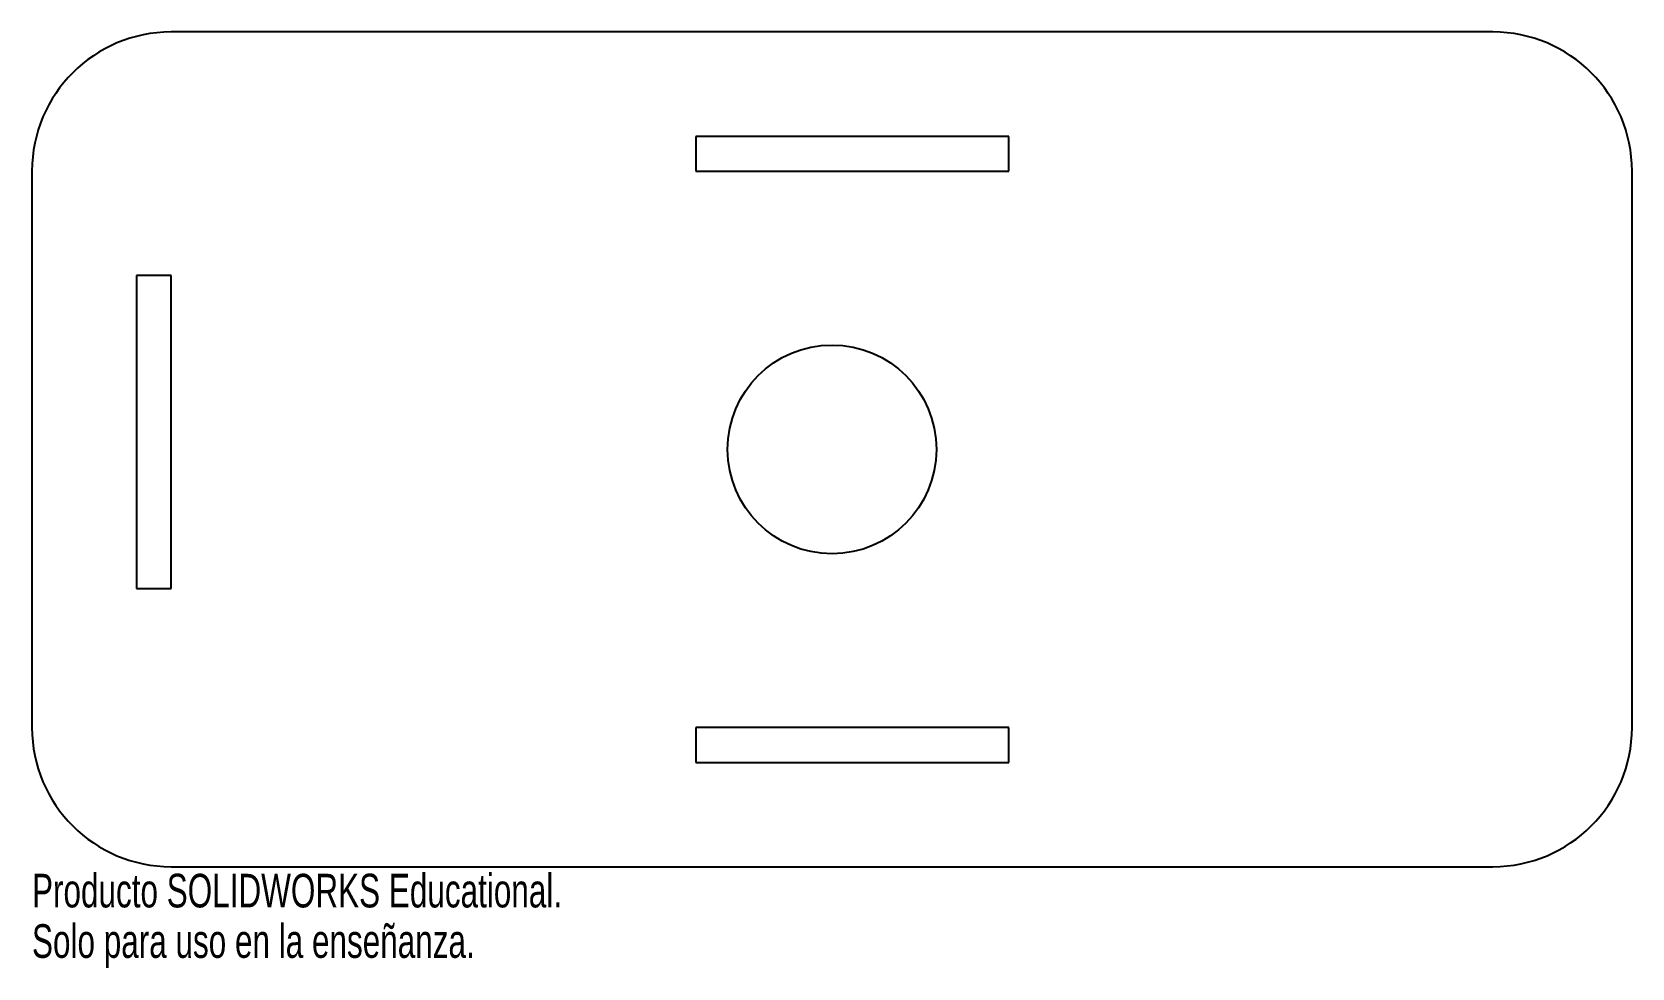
# Model space of a CAD drawing. Header units: millimetres. Extents: x 0 to 230, y -15 to 120.
import ezdxf

# ---------------------------------------------------------------- set-up
doc = ezdxf.new("R2010")
doc.units = ezdxf.units.MM
doc.styles.add('SLDTEXTSTYLE0', font='TXT', dxfattribs={"width": 0.7})

msp = doc.modelspace()

# ---------------------------------------------------------------- linework, layer by layer
at = {"color": 7, "linetype": 'Continuous', "lineweight": 25}
for p, q in [((210, 120), (20, 120)), ((95.41, 105), (95.41, 100)), ((140.41, 105), (95.41, 105)), ((140.41, 100), (140.41, 105)), ((0, 100), (0, 20)), ((95.41, 100), (140.41, 100)), ((230, 20), (230, 100)), ((15, 85), (15, 40)), ((20, 85), (15, 85)), ((20, 40), (20, 85)), ((15, 40), (20, 40)), ((95.41, 20), (95.41, 15)), ((140.41, 20), (95.41, 20)), ((140.41, 15), (140.41, 20)), ((95.41, 15), (140.41, 15)), ((20, 0), (210, 0))]:
    msp.add_line(p, q, dxfattribs=at)
msp.add_circle((115, 60), 15, dxfattribs=at)
for centre, start, end in [((20, 100), 90, 180), ((210, 100), 0, 90), ((20, 20), 180, 270), ((210, 20), 270, 0)]:
    msp.add_arc(centre, 20, start, end, dxfattribs=at)

# ---------------------------------------------------------------- texts
at = {"color": 7, "linetype": 'Continuous', "char_height": 4.8336, "attachment_point": 1, "style": 'SLDTEXTSTYLE0'}
for s, insert in [('Producto SOLIDWORKS Educational.', (0, -1.02)), ('Solo para uso en la enseñanza.', (0, -8.27))]:
    msp.add_mtext(s, dxfattribs=dict(at, insert=insert))

doc.saveas('drawing.dxf')
